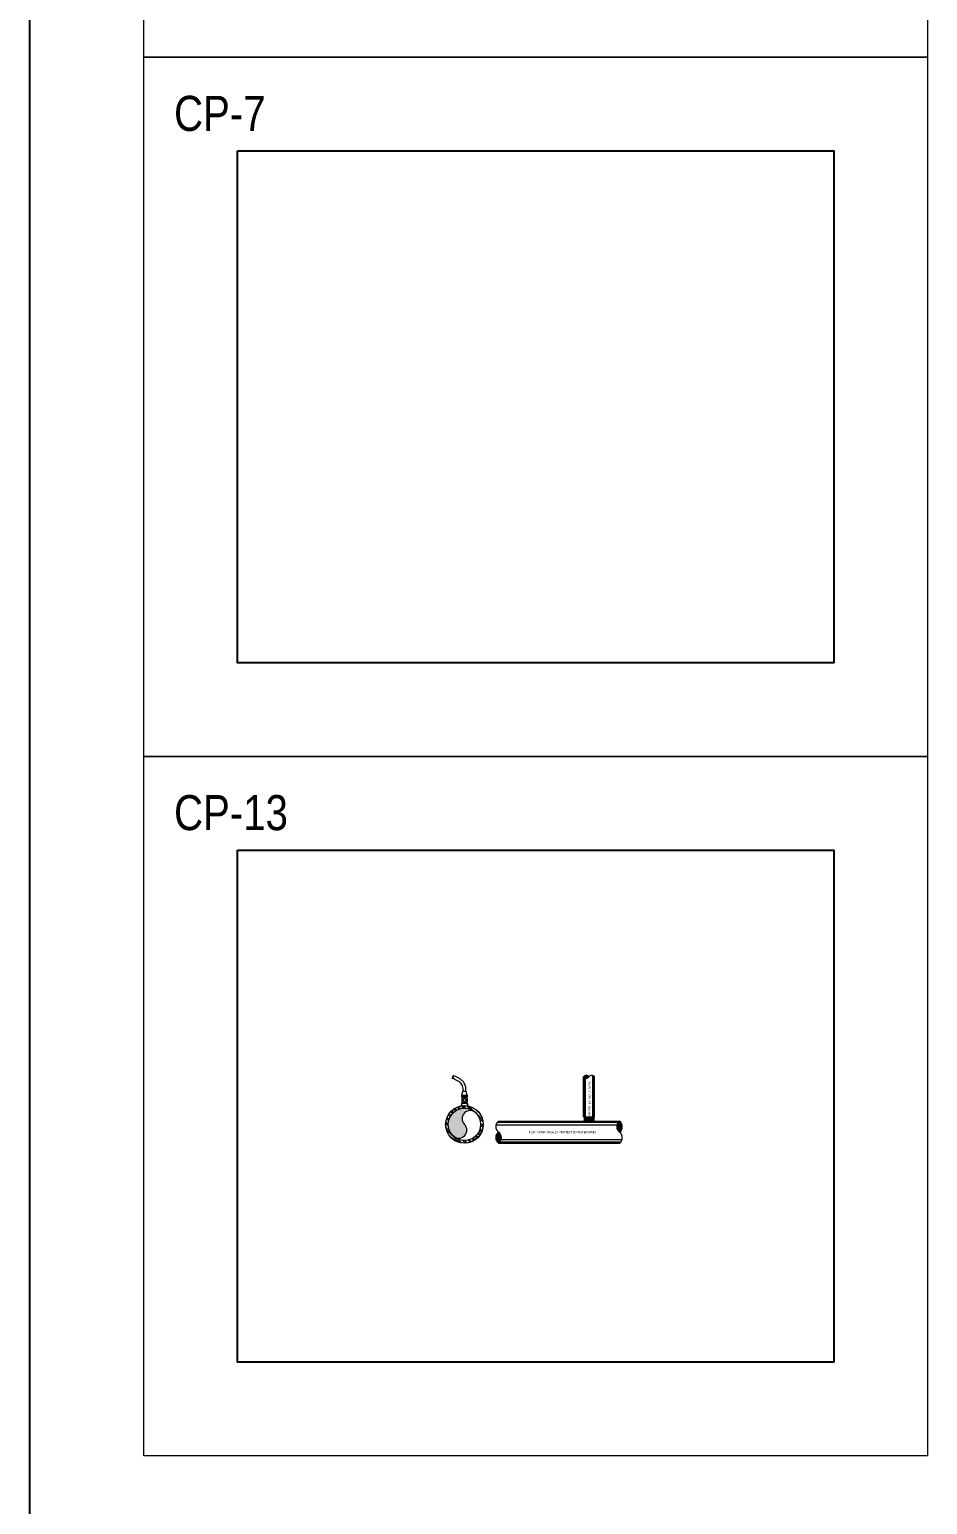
# Model space of a CAD drawing. Header units: inches. Extents: x 0 to 4744, y 0 to 4696.
# Drawn here: x 0 to 864, y 2028 to 3448 of the extents above; entities that cross this region are included whole.
import ezdxf

# ---------------------------------------------------------------- set-up
doc = ezdxf.new("R2010")
doc.units = ezdxf.units.IN
doc.header["$LTSCALE"] = 0.2
doc.header["$MEASUREMENT"] = 0
for name, color, linetype, lineweight in [('G-ANNO', 122, 'Continuous', 20), ('G-DIMS-JOG', 6, 'Continuous', 20), ('MS-LABL-1', 142, 'Continuous', 13), ('MS-LABL-2', 30, 'Continuous', 25), ('U-PIPE', 4, 'Continuous', 15), ('U-PIPE-FIK', 221, 'Continuous', 20)]:
    doc.layers.add(name, color=color, linetype=linetype, lineweight=lineweight)
doc.styles.get("Standard").update_dxf_attribs({"font": 'ARIALN.TTF'})

msp = doc.modelspace()

# ---------------------------------------------------------------- hatches: boundary and pattern name
at = {"layer": 'U-PIPE'}
h = msp.add_hatch(dxfattribs=at)
h.set_pattern_fill('ANSI31', color=256, scale=3.36331, angle=450)
h.set_pattern_definition([(135, (-2341.20625, 1839.43395), (-0.297277457, -0.297277457), [])])
h.paths.add_polyline_path([(538.36153, 2439.96684, 0.5037544842), (533.02495, 2439.96684, 0.5037544842)])
h = msp.add_hatch(dxfattribs=at)
h.set_pattern_fill('ANSI32', color=256, scale=10, angle=270)
h.set_pattern_definition([(315, (-3793.8517, -653.1976), (2.6516504, 2.6516504), []), (315, (-3793.8517, -654.9654), (2.6516504, 2.6516504), [])])
h.paths.add_polyline_path([(436.4791, 2394.09758, 1), (400.4791, 2394.09758, 1)])
h.paths.add_polyline_path([(434.04405, 2394.09758, 1), (402.91415, 2394.09758, 1)], flags=16)
h = msp.add_hatch(color=256, dxfattribs=at)
h.dxf.hatch_style = 1
h.paths.add_polyline_path([(407.47454, 2383.08998, 1), (418.4791, 2394.09758, -1), (429.48365, 2405.10518, 0.4142135624), (407.4715, 2405.10213, 0.4142135624)])
h = msp.add_hatch(dxfattribs=at)
h.set_pattern_fill('ANSI31', color=256, scale=6.726621, angle=360)
h.set_pattern_definition([(45, (-534.852, 8145.7813), (-0.59455491, 0.59455491), [])])
h.paths.add_polyline_path([(451.27279, 2386.64575, 0.5037544842), (451.27279, 2375.97258, 0.5037544842)])
h = msp.add_hatch(dxfattribs=at)
h.set_pattern_fill('ANSI31', color=256, scale=6.726621, angle=360)
h.set_pattern_definition([(45, (-633.40876, 8145.7813), (-0.59455491, 0.59455491), [])])
h.paths.add_polyline_path([(567.65703, 2386.64575, 0.5037544842), (567.65703, 2397.31892, 0.5037544842)])
at = {"layer": 'U-PIPE-FIK'}
h = msp.add_hatch(color=256, dxfattribs=at)
h.dxf.hatch_style = 1
h.paths.add_polyline_path([(543.69812, 2401.2495), (533.04518, 2401.2495), (533.04518, 2397.31892), (543.69812, 2397.31892)])

# ---------------------------------------------------------------- linework, layer by layer
at = {"layer": 'G-DIMS-JOG', "linetype": 'Continuous'}
msp.add_lwpolyline([(406.69847, 2438.01801), (407.13292, 2439.06017), (408.08908, 2439.01626), (406.68061, 2440.31276), (407.63677, 2440.26884), (408.07122, 2441.31101)], dxfattribs=at)
at = {"layer": 'MS-LABL-1'}
for points in [[(110.04727, 4093.67578), (863.96691, 4093.67578), (863.96691, 3420.89587), (110.04727, 3420.89587)], [(110.04727, 3420.89587), (863.96691, 3420.89587), (863.96691, 2748.11596), (110.04727, 2748.11596)], [(110.04727, 2748.11596), (863.96691, 2748.11596), (863.96691, 2075.33606), (110.04727, 2075.33606)]]:
    msp.add_lwpolyline(points, close=True, dxfattribs=at)
at = {"layer": 'MS-LABL-2'}
for points in [[(0, 0), (4743.61238, 0), (4743.61238, 4203.72305), (0, 4203.72305)], [(200.18361, 3330.75953), (773.83058, 3330.75953), (773.83058, 2838.2523), (200.18361, 2838.2523)], [(200.18361, 2657.97963), (773.83058, 2657.97963), (773.83058, 2165.47239), (200.18361, 2165.47239)]]:
    msp.add_lwpolyline(points, close=True, dxfattribs=at)
at = {"layer": 'U-PIPE'}
for p, q in [((541.93028, 2401.2495), (541.93028, 2441.18658)), ((533.07808, 2401.2495), (533.07808, 2439.89706)), ((533.20755, 2401.2495), (533.20755, 2439.74158)), ((533.64186, 2401.2495), (533.64186, 2439.33214)), ((534.79279, 2401.2495), (534.79279, 2438.7471)), ((543.08121, 2401.2495), (543.08121, 2440.60155)), ((543.51552, 2401.2495), (543.51552, 2440.1921)), ((543.64499, 2401.2495), (543.64499, 2440.03663)), ((543.69812, 2401.2495), (543.69812, 2439.96684)), ((416.85894, 2414.08136), (415.53826, 2414.08136)), ((415.53826, 2414.08136), (415.53826, 2411.9824)), ((415.82338, 2422.14998), (417.03551, 2425.73457)), ((416.29289, 2419.09907), (415.82338, 2418.87421)), ((415.82338, 2418.87421), (415.82338, 2415.93601)), ((416.29289, 2415.71115), (415.82338, 2415.93601)), ((419.98148, 2425.73457), (417.03551, 2425.73457)), ((417.1721, 2422.14998), (417.1721, 2420.72886)), ((419.86954, 2422.14998), (419.86954, 2420.72886)), ((421.21826, 2422.14998), (419.98148, 2425.73457)), ((420.18269, 2414.08136), (421.4791, 2414.08136)), ((420.74874, 2419.09907), (421.21826, 2418.87421)), ((420.74874, 2415.71115), (421.21826, 2415.93601)), ((421.21826, 2418.87421), (421.21826, 2415.93601)), ((421.4791, 2414.08136), (421.4791, 2411.97258)), ((448.83331, 2393.78324), (565.21755, 2393.78324)), ((450.00338, 2396.0851), (566.38762, 2396.0851)), ((450.82227, 2396.95371), (567.20651, 2396.95371)), ((451.13322, 2397.21266), (567.51746, 2397.21266)), ((451.27279, 2397.31892), (567.65703, 2397.31892)), ((451.27279, 2375.97258), (567.65703, 2375.97258)), ((451.41236, 2376.07883), (567.7966, 2376.07883)), ((451.72332, 2376.33778), (568.10756, 2376.33778)), ((452.5422, 2377.2064), (568.92644, 2377.2064)), ((453.71227, 2379.50826), (570.09651, 2379.50826))]:
    msp.add_line(p, q, dxfattribs=at)
for points in [[(415.82338, 2422.14998), (421.21826, 2422.14998), (421.21826, 2420.72886), (415.82338, 2420.72886)], [(416.29289, 2420.72886), (420.74874, 2420.72886), (420.74874, 2420.0183), (416.29289, 2420.0183)], [(416.29289, 2420.0183), (420.74874, 2420.0183), (420.74874, 2414.79192), (416.29289, 2414.79192)], [(416.29289, 2414.79192), (420.74874, 2414.79192), (420.74874, 2414.08136), (416.29289, 2414.08136)]]:
    msp.add_lwpolyline(points, close=True, dxfattribs=at)
for centre, radius in [((418.5107, 2417.40511), 1.46913), ((418.4791, 2394.09758), 18.125), ((418.4791, 2394.09758), 18), ((418.4791, 2394.09758), 15.56495)]:
    msp.add_circle(centre, radius, dxfattribs=at)
for centre, radius, start, end in [((535.69324, 2437.99052), 3.32049, 36.52622904, 143.47377096), ((541.02982, 2437.99052), 3.32049, 36.52622904, 143.47377096), ((535.69324, 2441.94317), 3.32049, 216.52622904, 323.47377096), ((423.98138, 2399.60138), 7.78247, 45.00792673, 225.00792673), ((412.97682, 2388.59378), 7.78247, 225.00792673, 45.00792673), ((455.22544, 2391.98233), 6.64098, 126.52622904, 233.47377096), ((455.22544, 2381.30916), 6.64098, 126.52622904, 233.47377096), ((447.32015, 2381.30916), 6.64098, 306.52622904, 53.47377096), ((571.60968, 2391.98233), 6.64098, 126.52622904, 233.47377096), ((563.70439, 2391.98233), 6.64098, 306.52622904, 53.47377096), ((563.70439, 2381.30916), 6.64098, 306.52622904, 53.47377096)]:
    msp.add_arc(centre, radius, start, end, dxfattribs=at)
msp.add_spline([(417.19919, 2425.73457), (416.61849, 2431.15136), (415.77966, 2432.74248), (411.80388, 2436.14485), (406.87986, 2438.45313)], degree=3, dxfattribs=at)
msp.add_open_spline([(419.81779, 2425.73457), (419.82682, 2426.27461), (419.83671, 2426.84082), (419.81827, 2428.1831), (419.77928, 2428.9747), (419.56169, 2430.45762), (419.41144, 2431.1383), (418.97897, 2432.39663), (418.72379, 2432.96003), (418.1291, 2434.01427), (417.78452, 2434.51386), (416.68566, 2435.86263), (415.8565, 2436.60052), (414.1511, 2437.86029), (413.27869, 2438.38168), (411.55483, 2439.3052), (410.69635, 2439.70673), (409.18768, 2440.37101), (408.53111, 2440.64527), (407.88983, 2440.87589)], degree=3, knots=[0, 0, 0, 0, 0.6025612674, 0.6025612674, 1.372400476, 1.372400476, 1.9892130424, 1.9892130424, 2.5043201556, 2.5043201556, 3.0194272688, 3.0194272688, 4.0272772484, 4.0272772484, 5.0351272281, 5.0351272281, 6.0429772078, 6.0429772078, 6.8414787728, 6.8414787728, 6.8414787728, 6.8414787728], dxfattribs=at)
at = {"layer": 'U-PIPE-FIK'}
for points in [[(533.04518, 2401.2495), (543.69812, 2401.2495)], [(543.69812, 2397.31892), (533.04518, 2397.31892)]]:
    msp.add_lwpolyline(points, dxfattribs=at)

# ---------------------------------------------------------------- texts
at = {"layer": 'G-ANNO', "insert": (537.59293, 2402.01918), "char_height": 2, "attachment_point": 1, "rotation": 90}
msp.add_mtext_dynamic_manual_height_columns('\\pxql;UNPROTECTED LATERAL', width=59.4638356, gutter_width=4.22239, heights=[0], dxfattribs=at)
at = {"layer": 'G-ANNO', "insert": (480.49207, 2387.65401), "char_height": 2, "attachment_point": 1}
msp.add_mtext_dynamic_manual_height_columns('\\pxql;NEW CATHODICALLY PROTECTED WATER MAIN', width=67.5419231, gutter_width=5.82857, heights=[0], dxfattribs=at)
at = {"layer": 'MS-LABL-2', "char_height": 33.75, "attachment_point": 1}
for s, insert in [('CP-7', (139.06717, 3383.74632)), ('CP-13', (139.06717, 2710.96641))]:
    msp.add_mtext_dynamic_manual_height_columns(s, width=3015.427591, gutter_width=10, heights=[0], dxfattribs=dict(at, insert=insert))

doc.saveas('drawing.dxf')
